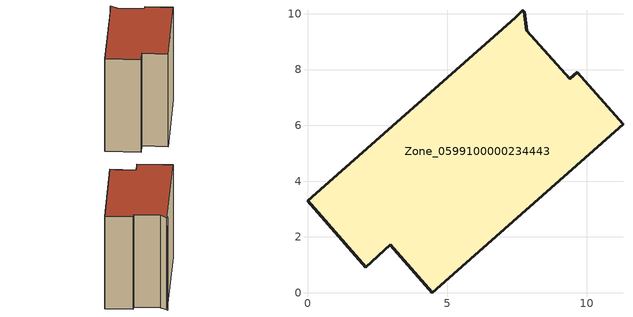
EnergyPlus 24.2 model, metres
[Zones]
Zone_0599100000234443
 floor ground (C_G): 7.85,9.4 9.4,7.67 9.67,7.91 11.31,6.04 4.48,0 2.96,1.72 2.08,0.92 0,3.3 7.44,9.85 7.72,10.13 7.76,10.08 z0
 wall outside (C_F): 0,3.3 2.08,0.92 2.96,1.72 4.48,0 11.31,6.04 9.67,7.91 9.4,7.67 7.85,9.4 7.76,10.08 7.72,10.13 7.44,9.85 0,3.3 z0:8.92
 roof outside (C_R): 9.4,7.67 7.85,9.4 7.76,10.08 7.72,10.13 7.44,9.85 0,3.3 2.08,0.92 2.96,1.72 4.48,0 11.31,6.04 9.67,7.91 z8.92
[BUILDING]
Pand.0599100000234443: North Axis=0; Terrain=City; Loads Convergence Tolerance Value=0.04; Temperature Convergence Tolerance Value=0.4; Solar Distribution=FullExterior; Maximum Number of Warmup Days=25; Minimum Number of Warmup Days=1
[Site:Location]
Rotterdam.The.Hague.AP_ZH_NLD Design_Conditions: Latitude=51.96; Longitude=4.45; Time Zone=1; Elevation=-4.5
[SITE:GROUNDTEMPERATURE:BUILDINGSURFACE]
18, 18, 18, 18, 18, 18, 18, 18, 18, 18, 18, 18
[MATERIAL] Thermal Absorptance=0.9; Solar Absorptance=0.7; Visible Absorptance=0.7
Name | Roughness | Thickness | Conductivity | Density | Specific Heat
G.TI.1946 | MediumSmooth | 0.15 | 1 | 540 | 1210
F.TI.1946 | Rough | 0.3 | 0.857143 | 1920 | 840
R.TI.1946 | MediumRough | 0.2 | 0.1 | 1500 | 1000
[CONSTRUCTION]
C_G: G.TI.1946
C_F: F.TI.1946
C_R: R.TI.1946
[ZONE]
Zone_0599100000234443: Type=1; Multiplier=1; Ceiling Height=Autocalculate; Volume=Autocalculate; Floor Area=autocalculate; Part of Total Floor Area=Yes
[ZONEINFILTRATION:DESIGNFLOWRATE]
Infil_Zone_0599100000234443: Zone or ZoneList or Space or SpaceList=Zone_0599100000234443; Schedule=AlwaysOn; Design Flow Rate Calculation Method=Flow/Area; Flow Rate per Floor Area=0.003; Constant Term Coefficient=1; Temperature Term Coefficient=0; Velocity Term Coefficient=0; Velocity Squared Term Coefficient=0
[HVACTEMPLATE:ZONE:IDEALLOADSAIRSYSTEM]
Zone_0599100000234443: Maximum Heating Supply Air Temperature=50; Minimum Cooling Supply Air Temperature=13; Maximum Heating Supply Air Humidity Ratio=0.0156; Minimum Cooling Supply Air Humidity Ratio=0.0077; Heating Limit=NoLimit; Cooling Limit=NoLimit; Dehumidification Control Type=ConstantSensibleHeatRatio; Cooling Sensible Heat Ratio=0.7; Dehumidification Setpoint=60; Humidification Control Type=None; Humidification Setpoint=30; Outdoor Air Method=None; Outdoor Air Flow Rate per Person=0.00944; Outdoor Air Flow Rate per Zone Floor Area=0; Outdoor Air Flow Rate per Zone=0; Demand Controlled Ventilation Type=None; Outdoor Air Economizer Type=NoEconomizer; Heat Recovery Type=None; Sensible Heat Recovery Effectiveness=0.7; Latent Heat Recovery Effectiveness=0.65
[ZONECONTROL:THERMOSTAT]
ThermostatControl_Zone_0599100000234443: Zone or ZoneList=Zone_0599100000234443; Control Type Schedule=DualSetpointControlType; Control 1=Thermostat_Zone_0599100000234443; Temperature Difference Between Cutout And Setpoint=0
[THERMOSTATSETPOINT:DUALSETPOINT]
Thermostat_Zone_0599100000234443: Heating Setpoint Temperature Schedule=HeatingSetpoint_Zone_0599100000234443; Cooling Setpoint Temperature Schedule=CoolingSetpoint_Zone_0599100000234443
[SCHEDULE:COMPACT]
HeatingSetpoint_Zone_0599100000234443: Through: 12/31, For: AllDays, Until: 24:00, 21
CoolingSetpoint_Zone_0599100000234443: Through: 12/31, For: AllDays, Until: 24:00, 24
DualSetpointControlType: Through: 12/31, For: AllDays, Until: 24:00, 4
AlwaysOn: Through: 12/31, For: AllDays, Until: 24:00, 1
